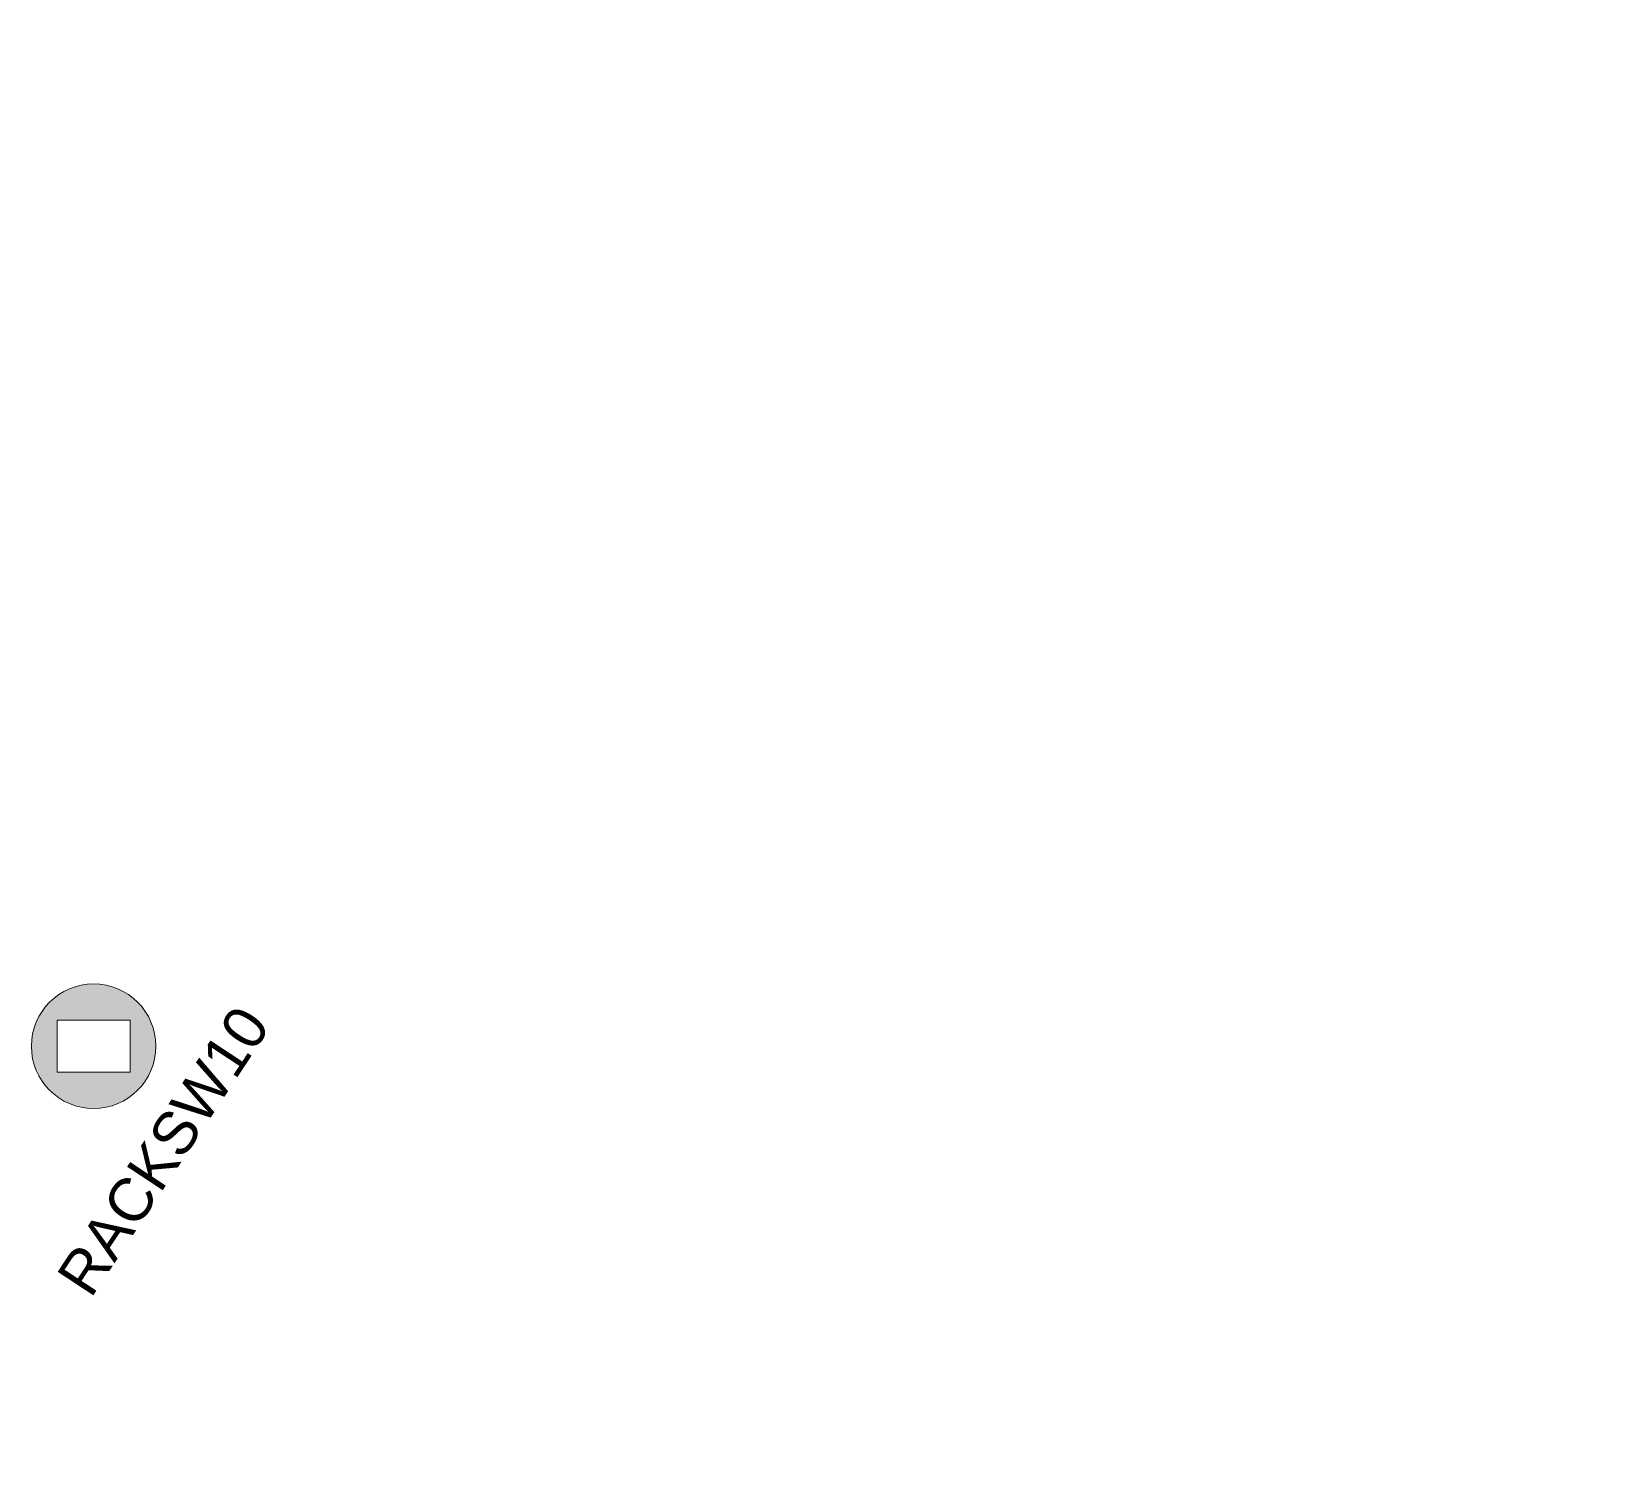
# Model space of a CAD drawing. Extents: x 218857 to 219044, y 632203 to 632441.
# Drawn here: x 218941.52 to 218959.9, y 632257.79 to 632274.57 of the extents above; entities that cross this region are included whole.
import ezdxf
from ezdxf.enums import TextEntityAlignment as Align

# ---------------------------------------------------------------- set-up
doc = ezdxf.new("R2010")
doc.units = 0
doc.header["$MEASUREMENT"] = 0
doc.layers.add('BTN_DISTRIBUTION', color=10, linetype='Continuous')
doc.layers.add('PC_T7200_520_SG-LOT 25-SIGNALS', color=1, linetype='Continuous', true_color=0xff0000)
doc.styles.get("Standard").update_dxf_attribs({"font": 'arial.ttf'})

msp = doc.modelspace()

# ---------------------------------------------------------------- hatches: boundary and pattern name
at = {"layer": 'BTN_DISTRIBUTION', "linetype": 'Continuous', "lineweight": 13}
h = msp.add_hatch(color=256, dxfattribs=at)
h.dxf.hatch_style = 1
edge = h.paths.add_edge_path()
edge.add_arc((218942.251, 632262.691), 0.729, 0, 360)
h.paths.add_polyline_path([(218941.824, 632262.995), (218942.678, 632262.995), (218942.678, 632262.386), (218941.824, 632262.386)], flags=16)

# ---------------------------------------------------------------- linework, layer by layer
for p, q in [((218941.824, 632262.386), (218941.824, 632262.995)), ((218941.824, 632262.995), (218942.678, 632262.995)), ((218942.678, 632262.386), (218942.678, 632262.995)), ((218941.824, 632262.386), (218942.678, 632262.386))]:
    msp.add_line(p, q, dxfattribs=at)
msp.add_circle((218942.251, 632262.691), 0.729, dxfattribs=at)

# ---------------------------------------------------------------- texts
at = {"layer": 'PC_T7200_520_SG-LOT 25-SIGNALS', "lineweight": 30, "flags": 61}
msp.add_attdef('RACKSW10', text='Y=\\PInsertionPoint', height=0.5, rotation=56.55, dxfattribs=at).set_placement((218943.066, 632261.468, 0), align=Align.MIDDLE_CENTER)

doc.saveas('drawing.dxf')
